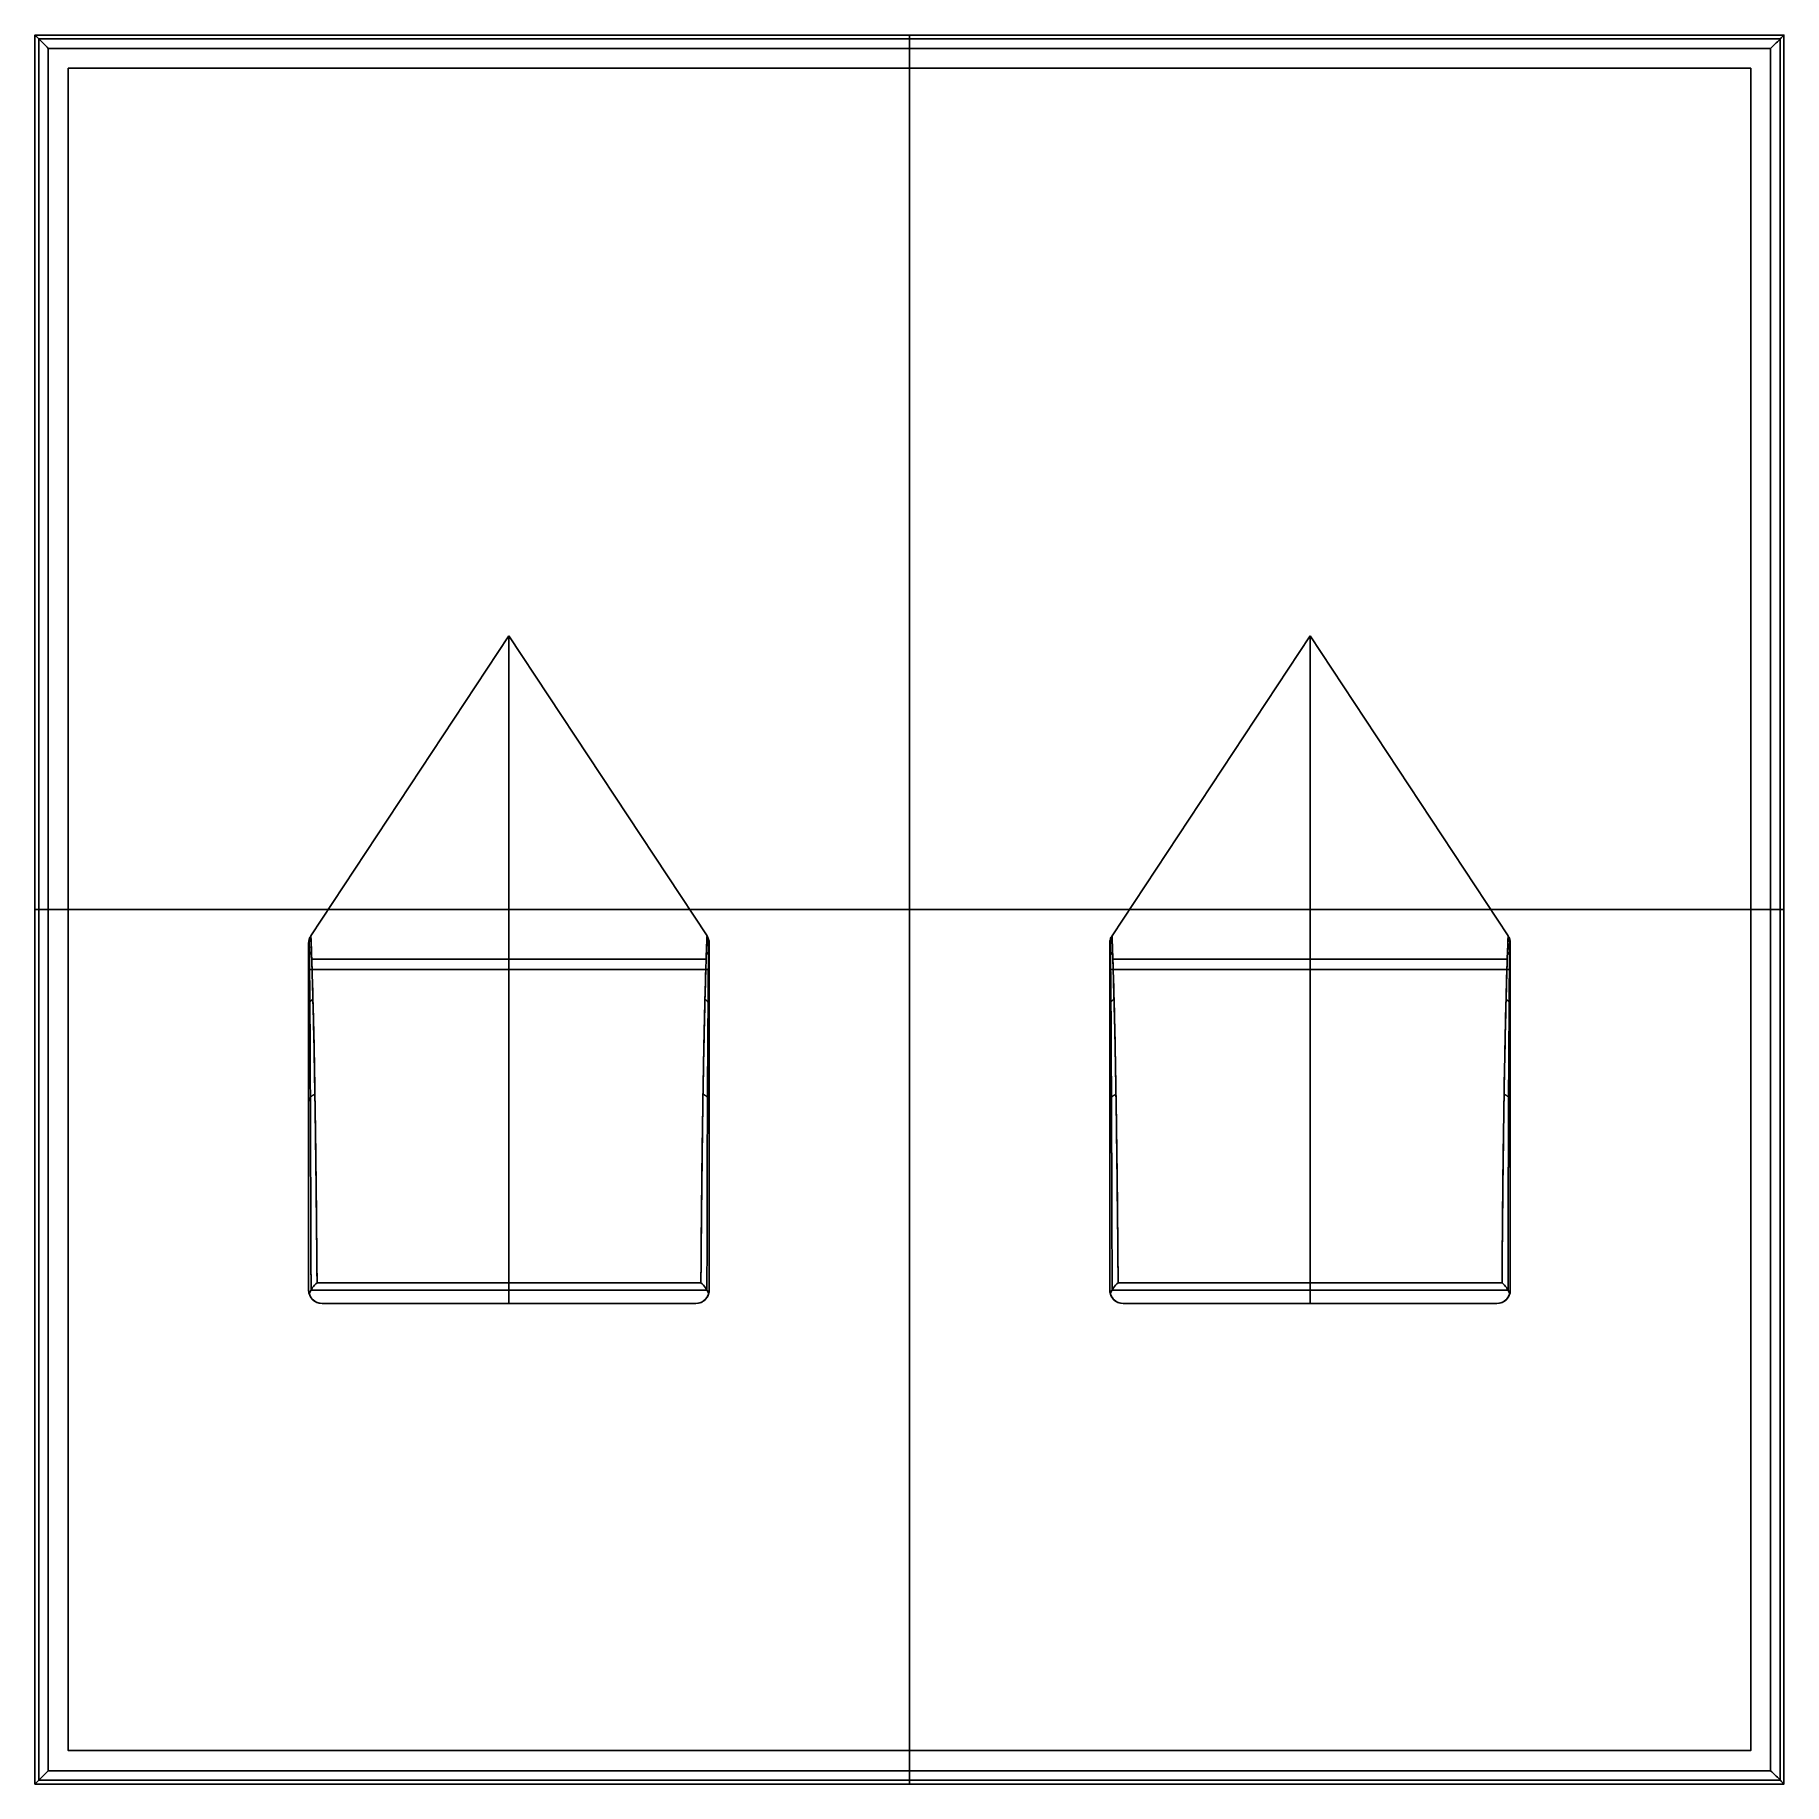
# Model space of a CAD drawing. Header units: millimetres. Extents: x -65 to 66, y -65 to 66.
import ezdxf

# ---------------------------------------------------------------- set-up
doc = ezdxf.new("R2010")
doc.units = ezdxf.units.MM
doc.header["$MEASUREMENT"] = 0
doc.layers.add('fab_cap', color=7, linetype='Continuous', true_color=0xc2ced6)

msp = doc.modelspace()

# ---------------------------------------------------------------- linework, layer by layer
at = {"layer": 'fab_cap'}
for p, q in [((-65.15, 65.66, 134.12), (65.85, 65.66, 134.12)), ((65.85, 65.66, 137.62), (-65.15, 65.66, 137.62)), ((-65.15, -65.34, 137.62), (-65.15, 65.66, 137.62)), ((0.35, 65.66, 134.12), (0.35, 65.66, 141.12)), ((65.85, 65.66, 134.12), (65.85, -65.34, 134.12)), ((65.85, -65.34, 137.62), (65.85, 65.66, 137.62)), ((65.56, 65.37, 133.42), (-64.85, 65.37, 133.42)), ((-64.85, 65.37, 133.42), (-64.85, -65.05, 133.42)), ((-64.85, 65.37, 141.83), (65.56, 65.37, 141.83)), ((-64.85, -65.05, 141.83), (-64.85, 65.37, 141.83)), ((64.85, 64.66, 133.12), (-64.15, 64.66, 133.12)), ((0.35, 64.66, 133.12), (0.35, 63.17, 133.12)), ((0.35, -64.34, 142.12), (0.35, 64.66, 142.12)), ((65.56, -65.05, 133.42), (65.56, 65.37, 133.42)), ((65.56, 65.37, 141.83), (65.56, -65.05, 141.83)), ((63.36, 63.17, 136.12), (-62.65, 63.17, 136.12)), ((-62.65, 63.17, 136.12), (-62.65, -62.84, 136.12)), ((0.35, 63.17, 139.12), (0.35, 63.17, 133.12)), ((0.35, -62.84, 139.12), (0.35, 63.17, 139.12)), ((63.36, 63.17, 136.12), (63.36, -62.84, 136.12)), ((-44.48, -1.81, 142.12), (-29.65, 20.66, 142.12)), ((-29.65, 20.66, 142.12), (-14.81, -1.81, 142.12)), ((-29.65, 20.66, 142.12), (-29.65, -29.34, 142.12)), ((-29.65, 20.66, 142.12), (-29.65, -27.79, 174.1)), ((15.52, -1.81, 142.12), (30.35, 20.66, 142.12)), ((30.35, 20.66, 142.12), (45.19, -1.81, 142.12)), ((30.35, 20.66, 142.12), (30.35, -29.34, 142.12)), ((30.35, 20.66, 142.12), (30.35, -27.79, 174.1)), ((-65.15, 0.16, 141.12), (-65.15, 0.16, 134.12)), ((-64.15, 0.16, 133.12), (-62.65, 0.16, 133.12)), ((-64.15, 0.16, 142.12), (64.85, 0.16, 142.12)), ((-62.65, 0.16, 139.12), (63.36, 0.16, 139.12)), ((-62.65, 0.16, 139.12), (-62.65, 0.16, 133.12)), ((63.36, 0.16, 133.12), (64.85, 0.16, 133.12)), ((63.36, 0.16, 133.12), (63.36, 0.16, 139.12)), ((65.85, 0.16, 134.12), (65.85, 0.16, 141.12)), ((-14.65, -4.34, 142.12), (-44.65, -4.34, 142.12)), ((45.35, -4.34, 142.12), (15.35, -4.34, 142.12)), ((-44.65, -28.34, 156.03), (-44.65, -11.05, 156.03)), ((-14.65, -28.34, 156.03), (-14.65, -11.05, 156.03)), ((15.35, -28.34, 156.03), (15.35, -11.05, 156.03)), ((45.35, -28.34, 156.03), (45.35, -11.05, 156.03)), ((-44.65, -15.35, 159.83), (-44.65, -15.35, 142.12)), ((-14.65, -15.35, 159.83), (-14.65, -15.35, 142.12)), ((15.35, -15.35, 159.83), (15.35, -15.35, 142.12)), ((45.35, -15.35, 159.83), (45.35, -15.35, 142.12)), ((-44.65, -28.34, 169.94), (-44.65, -28.34, 142.12)), ((15.35, -28.34, 169.94), (15.35, -28.34, 142.12)), ((-44.35, -29.05, 170.37), (-44.35, -29.05, 142.12)), ((-15.65, -29.34, 159.56), (-43.65, -29.34, 159.56)), ((-29.65, -29.34, 142.12), (-29.65, -29.34, 173.27)), ((-14.94, -29.05, 170.37), (-14.94, -29.05, 142.12)), ((15.65, -29.05, 170.37), (15.65, -29.05, 142.12)), ((44.35, -29.34, 159.56), (16.35, -29.34, 159.56)), ((30.35, -29.34, 142.12), (30.35, -29.34, 173.27)), ((45.06, -29.05, 170.37), (45.06, -29.05, 142.12)), ((-62.65, -62.84, 136.12), (63.36, -62.84, 136.12)), ((0.35, -62.84, 133.12), (0.35, -64.34, 133.12)), ((0.35, -62.84, 139.12), (0.35, -62.84, 133.12)), ((65.85, -65.34, 134.12), (-65.15, -65.34, 134.12)), ((-65.15, -65.34, 141.12), (65.85, -65.34, 141.12)), ((65.85, -65.34, 137.62), (-65.15, -65.34, 137.62)), ((-64.85, -65.05, 133.42), (65.56, -65.05, 133.42)), ((65.56, -65.05, 141.83), (-64.85, -65.05, 141.83)), ((64.85, -64.34, 142.12), (-64.15, -64.34, 142.12)), ((0.35, -65.34, 141.12), (0.35, -65.34, 134.12))]:
    msp.add_line(p, q, dxfattribs=at)
at = {"layer": 'fab_cap', "extrusion": (1, 0, 0)}
for centre, start, end in [((64.66, 134.12, 0.35), 270, 0), ((64.66, 141.12, 0.35), 0, 90), ((-64.34, 134.12, 0.35), 180, 270), ((-64.34, 141.12, 0.35), 90, 180)]:
    msp.add_arc(centre, 1, start, end, dxfattribs=at)
at = {"layer": 'fab_cap', "extrusion": (0, 1, 0)}
for centre, radius, start, end in [((64.15, 134.12, 0.16), 1, 270, 0), ((64.15, 141.12, 0.16), 1, 0, 90), ((-64.85, 134.12, 0.16), 1, 180, 270), ((-64.85, 141.12, 0.16), 1, 90, 180), ((29.65, 142.12, -3.56), 15.99, 22.5032, 157.4968), ((-30.35, 142.12, -3.56), 15.99, 22.5032, 157.4968), ((29.65, 142.12, -28.34), 32.14, 62.5313, 117.4687), ((-30.35, 142.12, -28.34), 32.14, 62.5313, 117.4687), ((29.65, 142.12, -29.34), 31.14, 63.2848, 98.9051), ((-30.35, 142.12, -29.34), 31.14, 63.2848, 116.7152)]:
    msp.add_arc(centre, radius, start, end, dxfattribs=at)
at = {"layer": 'fab_cap'}
for centre, start, end in [((-43.65, -28.34, 142.12), 180, 270), ((-43.65, -28.34, 156.32), 180, 270), ((-15.65, -28.34, 142.12), 270, 360), ((-15.65, -28.34, 156.32), 270, 360), ((16.35, -28.34, 142.12), 180, 270), ((16.35, -28.34, 156.32), 180, 270), ((44.35, -28.34, 142.12), 270, 0), ((44.35, -28.34, 156.32), 270, 360)]:
    msp.add_arc(centre, 1, start, end, dxfattribs=at)
at = {"layer": 'fab_cap', "extrusion": (-5.0914e-16, 1, 2.12196e-15)}
msp.add_arc((29.65, 142.12, -27.79), 31.98, 63.2848, 116.7152, dxfattribs=at)
at = {"layer": 'fab_cap', "extrusion": (1, 1.83697e-16, 0)}
for centre in [(-28.34, 173.27, -29.65), (-28.34, 173.27, 30.35)]:
    msp.add_arc(centre, 1, 56.5752, 180, dxfattribs=at)
at = {"layer": 'fab_cap', "extrusion": (-6.54066e-16, 1, 2.07052e-15)}
msp.add_arc((-30.35, 142.12, -27.79), 31.98, 63.2848, 116.7152, dxfattribs=at)
at = {"layer": 'fab_cap', "extrusion": (-2.56431e-16, 1, 5.09519e-16)}
msp.add_arc((29.65, 142.12, -29.34), 31.14, 63.2848, 116.7152, dxfattribs=at)
at = {"layer": 'fab_cap', "extrusion": (-1.07733e-18, 1, 1.02118e-15)}
msp.add_arc((-30.35, 142.12, -29.34), 31.14, 63.2848, 116.7152, dxfattribs=at)
at = {"layer": 'fab_cap'}
for points, knots in [([(-64.15, 64.66, 133.12), (-64.25, 64.77, 133.12), (-64.37, 64.88, 133.14), (-64.59, 65.11, 133.22), (-64.7, 65.21, 133.28), (-64.99, 65.51, 133.53), (-65.15, 65.66, 133.8), (-65.15, 65.66, 134.12)], [4.712389, 4.712389, 4.712389, 4.712389, 5.096534, 5.096534, 5.474669, 5.474669, 6.283185, 6.283185, 6.283185, 6.283185]), ([(-65.15, 65.66, 141.12), (-65.15, 65.66, 141.45), (-64.99, 65.51, 141.72), (-64.7, 65.21, 141.97), (-64.59, 65.11, 142.03), (-64.37, 64.88, 142.11), (-64.25, 64.77, 142.12), (-64.15, 64.66, 142.12)], [-3.141593, -3.141593, -3.141593, -3.141593, -2.333076, -2.333076, -1.954941, -1.954941, -1.570796, -1.570796, -1.570796, -1.570796]), ([(65.85, 65.66, 134.12), (65.85, 65.66, 133.8), (65.7, 65.51, 133.53), (65.41, 65.21, 133.28), (65.3, 65.11, 133.22), (65.07, 64.88, 133.14), (64.96, 64.77, 133.12), (64.85, 64.66, 133.12)], [-3.141593, -3.141593, -3.141593, -3.141593, -2.333076, -2.333076, -1.954941, -1.954941, -1.570796, -1.570796, -1.570796, -1.570796]), ([(65.85, 65.66, 141.12), (65.85, 65.66, 141.45), (65.7, 65.51, 141.72), (65.41, 65.21, 141.97), (65.3, 65.11, 142.03), (65.07, 64.88, 142.11), (64.96, 64.77, 142.12), (64.85, 64.66, 142.12)], [-3.141593, -3.141593, -3.141593, -3.141593, -2.333076, -2.333076, -1.954941, -1.954941, -1.570796, -1.570796, -1.570796, -1.570796]), ([(-44.65, -2.37, 142.12), (-44.65, -2.27, 142.12), (-44.63, -2.17, 142.12), (-44.58, -1.98, 142.12), (-44.54, -1.9, 142.12), (-44.48, -1.81, 142.12)], [-0.5844051, -0.5844051, -0.5844051, -0.5844051, -0.2922026, -0.2922026, 0, 0, 0, 0]), ([(-44.65, -28.34, 169.94), (-44.65, -26.15, 168.33), (-44.65, -23.98, 166.7), (-44.65, -20.43, 163.95), (-44.65, -19.04, 162.85), (-44.65, -16.29, 160.62), (-44.65, -14.93, 159.49), (-44.65, -13.59, 158.32), (-44.65, -12.45, 157.33), (-44.65, -11.33, 156.31), (-44.65, -9.15, 154.21), (-44.65, -8.09, 153.13), (-44.65, -6.42, 151.2), (-44.65, -5.76, 150.39), (-44.65, -4.56, 148.7), (-44.65, -4.01, 147.81), (-44.65, -3.12, 145.99), (-44.65, -2.77, 145.05), (-44.65, -2.44, 143.44), (-44.65, -2.37, 142.78), (-44.65, -2.37, 142.12)], [-40.040468, -40.040468, -40.040468, -40.040468, -31.89236, -31.89236, -26.576967, -26.576967, -21.261573, -21.261573, -21.261573, -16.721291, -16.721291, -12.181009, -12.181009, -9.062616, -9.062616, -5.944223, -5.944223, -2.969976, -2.969976, -1.001888, -1.001888, -1.001888, -1.001888]), ([(-44.48, -1.81, 142.12), (-44.48, -1.81, 142.56), (-44.48, -1.84, 142.99), (-44.48, -1.95, 143.84), (-44.47, -2.03, 144.26), (-44.46, -2.33, 145.5), (-44.45, -2.62, 146.31), (-44.43, -3.1, 147.36), (-44.43, -3.24, 147.63), (-44.42, -3.48, 148.1), (-44.42, -3.59, 148.3), (-44.4, -3.9, 148.83), (-44.4, -4.1, 149.16), (-44.38, -4.73, 150.12), (-44.37, -5.17, 150.74), (-44.35, -5.9, 151.67), (-44.34, -6.16, 152), (-44.33, -6.68, 152.63), (-44.32, -6.95, 152.94), (-44.3, -7.78, 153.87), (-44.28, -8.34, 154.47), (-44.24, -10.07, 156.23), (-44.22, -11.27, 157.36), (-44.2, -12.79, 158.73), (-44.19, -13.1, 159), (-44.18, -13.71, 159.54), (-44.18, -14.02, 159.81), (-44.16, -14.95, 160.61), (-44.15, -15.58, 161.14), (-44.13, -17.46, 162.71), (-44.11, -18.73, 163.73), (-44.07, -22.57, 166.77), (-44.04, -25.17, 168.74), (-44.02, -27.79, 170.69)], [1.001888, 1.001888, 1.001888, 1.001888, 2.279609, 2.279609, 3.538632, 3.538632, 6.045133, 6.045133, 6.940731, 6.940731, 7.606128, 7.606128, 8.743119, 8.743119, 11.005104, 11.005104, 12.227759, 12.227759, 13.444955, 13.444955, 15.884462, 15.884462, 20.739767, 20.739767, 21.949689, 21.949689, 23.158012, 23.158012, 25.576105, 25.576105, 30.402959, 30.402959, 40.040468, 40.040468, 40.040468, 40.040468]), ([(-44.48, -1.81, 142.12), (-44.48, -1.81, 143.11), (-44.48, -1.96, 144.11), (-44.45, -2.53, 146.14), (-44.44, -2.97, 147.17), (-44.4, -4.17, 149.33), (-44.37, -4.93, 150.46), (-44.32, -6.8, 152.8), (-44.29, -7.89, 154.01), (-44.24, -10.36, 156.52), (-44.21, -11.73, 157.8), (-44.17, -14.65, 160.37), (-44.14, -16.19, 161.67), (-44.1, -19.38, 164.26), (-44.08, -21.03, 165.56), (-44.05, -24.37, 168.13), (-44.04, -26.07, 169.41), (-44.02, -27.79, 170.69)], [1.001888, 1.001888, 1.001888, 1.001888, 5.864211, 5.864211, 10.755146, 10.755146, 15.642119, 15.642119, 20.53642, 20.53642, 25.414621, 25.414621, 30.290383, 30.290383, 35.164665, 35.164665, 40.040468, 40.040468, 40.040468, 40.040468]), ([(-15.27, -27.79, 170.69), (-15.25, -25.17, 168.74), (-15.23, -22.57, 166.77), (-15.19, -18.73, 163.73), (-15.17, -17.46, 162.71), (-15.14, -15.58, 161.14), (-15.13, -14.95, 160.61), (-15.12, -14.02, 159.81), (-15.11, -13.71, 159.54), (-15.1, -13.1, 159), (-15.1, -12.79, 158.73), (-15.07, -11.27, 157.36), (-15.05, -10.07, 156.23), (-15.01, -8.34, 154.47), (-15, -7.78, 153.87), (-14.98, -6.95, 152.94), (-14.97, -6.68, 152.63), (-14.96, -6.16, 152), (-14.95, -5.9, 151.67), (-14.93, -5.17, 150.74), (-14.92, -4.73, 150.12), (-14.9, -4.1, 149.16), (-14.89, -3.9, 148.83), (-14.88, -3.59, 148.3), (-14.88, -3.48, 148.1), (-14.87, -3.24, 147.63), (-14.86, -3.1, 147.36), (-14.84, -2.62, 146.31), (-14.83, -2.33, 145.5), (-14.82, -2.03, 144.26), (-14.82, -1.95, 143.84), (-14.81, -1.84, 142.99), (-14.81, -1.81, 142.56), (-14.81, -1.81, 142.12)], [2.482677, 2.482677, 2.482677, 2.482677, 12.120185, 12.120185, 16.94704, 16.94704, 19.365132, 19.365132, 20.573455, 20.573455, 21.783378, 21.783378, 26.638682, 26.638682, 29.078189, 29.078189, 30.295386, 30.295386, 31.518041, 31.518041, 33.780025, 33.780025, 34.917016, 34.917016, 35.582413, 35.582413, 36.478011, 36.478011, 38.984512, 38.984512, 40.243536, 40.243536, 41.521257, 41.521257, 41.521257, 41.521257]), ([(-15.27, -27.79, 170.69), (-15.26, -26.07, 169.41), (-15.24, -24.37, 168.13), (-15.21, -21.03, 165.56), (-15.19, -19.38, 164.26), (-15.15, -16.19, 161.67), (-15.13, -14.65, 160.37), (-15.08, -11.73, 157.8), (-15.05, -10.36, 156.52), (-15, -7.89, 154.01), (-14.97, -6.8, 152.8), (-14.92, -4.93, 150.46), (-14.9, -4.17, 149.33), (-14.86, -2.97, 147.17), (-14.84, -2.53, 146.14), (-14.82, -1.96, 144.11), (-14.81, -1.81, 143.11), (-14.81, -1.81, 142.12)], [2.482677, 2.482677, 2.482677, 2.482677, 7.358423, 7.358423, 12.232671, 12.232671, 17.108263, 17.108263, 21.986426, 21.986426, 26.879483, 26.879483, 31.766564, 31.766564, 36.657686, 36.657686, 41.521257, 41.521257, 41.521257, 41.521257]), ([(-14.81, -1.81, 142.12), (-14.76, -1.9, 142.12), (-14.72, -1.98, 142.12), (-14.66, -2.17, 142.12), (-14.65, -2.27, 142.12), (-14.65, -2.37, 142.12)], [-0.5844051, -0.5844051, -0.5844051, -0.5844051, -0.2922026, -0.2922026, 0, 0, 0, 0]), ([(-14.65, -2.37, 142.12), (-14.65, -2.37, 142.78), (-14.65, -2.44, 143.44), (-14.65, -2.77, 145.05), (-14.65, -3.12, 145.99), (-14.65, -4.01, 147.81), (-14.65, -4.56, 148.7), (-14.65, -5.76, 150.39), (-14.65, -6.42, 151.2), (-14.65, -8.09, 153.13), (-14.65, -9.15, 154.21), (-14.65, -11.33, 156.31), (-14.65, -12.45, 157.33), (-14.65, -13.59, 158.32), (-14.65, -14.93, 159.49), (-14.65, -16.29, 160.62), (-14.65, -19.04, 162.85), (-14.65, -20.43, 163.95), (-14.65, -23.98, 166.7), (-14.65, -26.15, 168.33), (-14.65, -28.34, 169.94)], [-41.521257, -41.521257, -41.521257, -41.521257, -39.553169, -39.553169, -36.578922, -36.578922, -33.460529, -33.460529, -30.342137, -30.342137, -25.802083, -25.802083, -21.26203, -21.26203, -21.26203, -15.946522, -15.946522, -10.631015, -10.631015, -2.482677, -2.482677, -2.482677, -2.482677]), ([(15.35, -2.37, 142.12), (15.35, -2.27, 142.12), (15.37, -2.17, 142.12), (15.42, -1.98, 142.12), (15.46, -1.9, 142.12), (15.52, -1.81, 142.12)], [-0.5844051, -0.5844051, -0.5844051, -0.5844051, -0.2922026, -0.2922026, 0, 0, 0, 0]), ([(15.35, -28.34, 169.94), (15.35, -26.15, 168.33), (15.35, -23.98, 166.7), (15.35, -20.43, 163.95), (15.35, -19.04, 162.85), (15.35, -16.29, 160.62), (15.35, -14.93, 159.49), (15.35, -13.59, 158.32), (15.35, -12.45, 157.33), (15.35, -11.33, 156.31), (15.35, -9.15, 154.21), (15.35, -8.09, 153.13), (15.35, -6.42, 151.2), (15.35, -5.76, 150.39), (15.35, -4.56, 148.7), (15.35, -4.01, 147.81), (15.35, -3.12, 145.99), (15.35, -2.77, 145.05), (15.35, -2.44, 143.44), (15.35, -2.37, 142.78), (15.35, -2.37, 142.12)], [-40.040468, -40.040468, -40.040468, -40.040468, -31.892358, -31.892358, -26.576965, -26.576965, -21.261572, -21.261572, -21.261572, -16.72129, -16.72129, -12.181008, -12.181008, -9.062616, -9.062616, -5.944223, -5.944223, -2.969976, -2.969976, -1.001888, -1.001888, -1.001888, -1.001888]), ([(15.52, -1.81, 142.12), (15.52, -1.81, 142.56), (15.52, -1.84, 142.99), (15.52, -1.95, 143.84), (15.53, -2.03, 144.26), (15.54, -2.33, 145.5), (15.55, -2.62, 146.31), (15.57, -3.1, 147.36), (15.57, -3.24, 147.63), (15.58, -3.48, 148.1), (15.58, -3.59, 148.3), (15.6, -3.9, 148.83), (15.6, -4.1, 149.16), (15.62, -4.73, 150.12), (15.63, -5.17, 150.74), (15.65, -5.9, 151.67), (15.66, -6.16, 152), (15.67, -6.68, 152.63), (15.68, -6.95, 152.94), (15.7, -7.78, 153.87), (15.72, -8.34, 154.47), (15.76, -10.07, 156.23), (15.78, -11.27, 157.36), (15.8, -12.79, 158.73), (15.81, -13.1, 159), (15.82, -13.71, 159.54), (15.82, -14.02, 159.81), (15.84, -14.95, 160.61), (15.85, -15.58, 161.14), (15.87, -17.46, 162.71), (15.89, -18.73, 163.73), (15.93, -22.57, 166.77), (15.96, -25.17, 168.74), (15.98, -27.79, 170.69)], [1.001888, 1.001888, 1.001888, 1.001888, 2.279609, 2.279609, 3.538632, 3.538632, 6.045133, 6.045133, 6.940731, 6.940731, 7.606128, 7.606128, 8.743119, 8.743119, 11.005104, 11.005104, 12.227759, 12.227759, 13.444955, 13.444955, 15.884462, 15.884462, 20.739767, 20.739767, 21.949689, 21.949689, 23.158012, 23.158012, 25.576105, 25.576105, 30.402959, 30.402959, 40.040468, 40.040468, 40.040468, 40.040468]), ([(15.52, -1.81, 142.12), (15.52, -1.81, 143.11), (15.52, -1.96, 144.11), (15.55, -2.53, 146.14), (15.56, -2.97, 147.17), (15.6, -4.17, 149.33), (15.63, -4.93, 150.46), (15.68, -6.8, 152.8), (15.71, -7.89, 154.01), (15.76, -10.36, 156.52), (15.79, -11.73, 157.8), (15.83, -14.65, 160.37), (15.86, -16.19, 161.67), (15.9, -19.38, 164.26), (15.92, -21.03, 165.56), (15.95, -24.37, 168.13), (15.96, -26.07, 169.41), (15.98, -27.79, 170.69)], [1.001888, 1.001888, 1.001888, 1.001888, 5.864211, 5.864211, 10.755146, 10.755146, 15.642119, 15.642119, 20.53642, 20.53642, 25.414621, 25.414621, 30.290383, 30.290383, 35.164665, 35.164665, 40.040468, 40.040468, 40.040468, 40.040468]), ([(44.73, -27.79, 170.69), (44.75, -25.17, 168.74), (44.77, -22.57, 166.77), (44.81, -18.73, 163.73), (44.83, -17.46, 162.71), (44.86, -15.58, 161.14), (44.87, -14.95, 160.61), (44.88, -14.02, 159.81), (44.89, -13.71, 159.54), (44.9, -13.1, 159), (44.9, -12.79, 158.73), (44.93, -11.27, 157.36), (44.95, -10.07, 156.23), (44.99, -8.34, 154.47), (45, -7.78, 153.87), (45.02, -6.95, 152.94), (45.03, -6.68, 152.63), (45.04, -6.16, 152), (45.05, -5.9, 151.67), (45.07, -5.17, 150.74), (45.08, -4.73, 150.12), (45.1, -4.1, 149.16), (45.11, -3.9, 148.83), (45.12, -3.59, 148.3), (45.12, -3.48, 148.1), (45.13, -3.24, 147.63), (45.14, -3.1, 147.36), (45.16, -2.62, 146.31), (45.17, -2.33, 145.5), (45.18, -2.03, 144.26), (45.18, -1.95, 143.84), (45.19, -1.84, 142.99), (45.19, -1.81, 142.56), (45.19, -1.81, 142.12)], [2.482677, 2.482677, 2.482677, 2.482677, 12.120185, 12.120185, 16.94704, 16.94704, 19.365132, 19.365132, 20.573455, 20.573455, 21.783378, 21.783378, 26.638682, 26.638682, 29.078189, 29.078189, 30.295386, 30.295386, 31.518041, 31.518041, 33.780025, 33.780025, 34.917016, 34.917016, 35.582413, 35.582413, 36.478011, 36.478011, 38.984512, 38.984512, 40.243536, 40.243536, 41.521257, 41.521257, 41.521257, 41.521257]), ([(44.73, -27.79, 170.69), (44.74, -26.07, 169.41), (44.76, -24.37, 168.13), (44.79, -21.03, 165.56), (44.81, -19.38, 164.26), (44.85, -16.19, 161.67), (44.87, -14.65, 160.37), (44.92, -11.73, 157.8), (44.95, -10.36, 156.52), (45, -7.89, 154.01), (45.03, -6.8, 152.8), (45.08, -4.93, 150.46), (45.1, -4.17, 149.33), (45.14, -2.97, 147.17), (45.16, -2.53, 146.14), (45.18, -1.96, 144.11), (45.19, -1.81, 143.11), (45.19, -1.81, 142.12)], [2.482677, 2.482677, 2.482677, 2.482677, 7.358423, 7.358423, 12.232671, 12.232671, 17.108263, 17.108263, 21.986427, 21.986427, 26.879484, 26.879484, 31.766564, 31.766564, 36.657686, 36.657686, 41.521257, 41.521257, 41.521257, 41.521257]), ([(45.19, -1.81, 142.12), (45.24, -1.9, 142.12), (45.28, -1.98, 142.12), (45.34, -2.17, 142.12), (45.35, -2.27, 142.12), (45.35, -2.37, 142.12)], [-0.5844051, -0.5844051, -0.5844051, -0.5844051, -0.2922026, -0.2922026, 0, 0, 0, 0]), ([(45.35, -2.37, 142.12), (45.35, -2.37, 142.78), (45.35, -2.44, 143.44), (45.35, -2.77, 145.05), (45.35, -3.12, 145.99), (45.35, -4.01, 147.81), (45.35, -4.56, 148.7), (45.35, -5.76, 150.39), (45.35, -6.42, 151.2), (45.35, -8.09, 153.13), (45.35, -9.15, 154.21), (45.35, -11.33, 156.31), (45.35, -12.45, 157.33), (45.35, -13.59, 158.32), (45.35, -14.93, 159.49), (45.35, -16.29, 160.62), (45.35, -19.04, 162.85), (45.35, -20.43, 163.95), (45.35, -23.98, 166.7), (45.35, -26.15, 168.33), (45.35, -28.34, 169.94)], [-41.521257, -41.521257, -41.521257, -41.521257, -39.553169, -39.553169, -36.578921, -36.578921, -33.460528, -33.460528, -30.342136, -30.342136, -25.802082, -25.802082, -21.262028, -21.262028, -21.262028, -15.946521, -15.946521, -10.631013, -10.631013, -2.482677, -2.482677, -2.482677, -2.482677]), ([(-44.6, -28.63, 170.52), (-44.62, -28.58, 170.43), (-44.63, -28.53, 170.33), (-44.64, -28.46, 170.18), (-44.64, -28.44, 170.13), (-44.65, -28.4, 170.06), (-44.65, -28.39, 170.04), (-44.65, -28.37, 170), (-44.65, -28.36, 169.99), (-44.65, -28.35, 169.97), (-44.65, -28.35, 169.97), (-44.65, -28.34, 169.95), (-44.65, -28.34, 169.95), (-44.65, -28.34, 169.94)], [-0.6435357, -0.6435357, -0.6435357, -0.6435357, -0.3202493, -0.3202493, -0.1586058, -0.1586058, -0.0777842, -0.0777842, -0.0373849, -0.0373849, -0.0171852, -0.0171852, 0.0030144, 0.0030144, 0.0030144, 0.0030144]), ([(-44.02, -27.79, 170.69), (-44.15, -27.9, 170.71), (-44.27, -28.04, 170.71), (-44.48, -28.33, 170.65), (-44.56, -28.48, 170.6), (-44.6, -28.63, 170.52)], [-1.376463, -1.376463, -1.376463, -1.376463, -0.849169, -0.849169, -0.320963, -0.320963, -0.320963, -0.320963]), ([(-44.6, -28.63, 170.52), (-44.57, -28.74, 170.5), (-44.52, -28.85, 170.47), (-44.38, -29.02, 170.39), (-44.31, -29.1, 170.34), (-44.04, -29.28, 170.18), (-43.84, -29.34, 170.06), (-43.65, -29.34, 169.94)], [0.301969, 0.301969, 0.301969, 0.301969, 0.652182, 0.652182, 1.000239, 1.000239, 1.707867, 1.707867, 1.707867, 1.707867]), ([(-15.65, -29.34, 169.94), (-15.46, -29.34, 170.06), (-15.25, -29.28, 170.18), (-14.99, -29.1, 170.34), (-14.91, -29.02, 170.39), (-14.78, -28.85, 170.47), (-14.73, -28.74, 170.5), (-14.69, -28.63, 170.52)], [-0.00166, -0.00166, -0.00166, -0.00166, 0.70911, 0.70911, 1.058783, 1.058783, 1.410742, 1.410742, 1.410742, 1.410742]), ([(-14.69, -28.63, 170.52), (-14.74, -28.48, 170.6), (-14.82, -28.33, 170.65), (-15.02, -28.04, 170.71), (-15.15, -27.9, 170.71), (-15.27, -27.79, 170.69)], [-1.063991, -1.063991, -1.063991, -1.063991, -0.532187, -0.532187, -0.001296, -0.001296, -0.001296, -0.001296]), ([(-14.65, -28.34, 169.94), (-14.65, -28.34, 169.95), (-14.65, -28.34, 169.95), (-14.65, -28.35, 169.97), (-14.65, -28.35, 169.97), (-14.65, -28.36, 169.99), (-14.65, -28.37, 170), (-14.65, -28.39, 170.04), (-14.65, -28.4, 170.06), (-14.65, -28.44, 170.13), (-14.65, -28.46, 170.18), (-14.67, -28.53, 170.33), (-14.68, -28.58, 170.43), (-14.69, -28.63, 170.52)], [-1.9138221, -1.9138221, -1.9138221, -1.9138221, -1.8977816, -1.8977816, -1.8817411, -1.8817411, -1.8496601, -1.8496601, -1.7854799, -1.7854799, -1.6571192, -1.6571192, -1.4003981, -1.4003981, -1.4003981, -1.4003981]), ([(15.4, -28.63, 170.52), (15.38, -28.58, 170.43), (15.37, -28.53, 170.33), (15.36, -28.46, 170.18), (15.36, -28.44, 170.13), (15.35, -28.4, 170.06), (15.35, -28.39, 170.04), (15.35, -28.37, 170), (15.35, -28.36, 169.99), (15.35, -28.35, 169.97), (15.35, -28.35, 169.97), (15.35, -28.34, 169.95), (15.35, -28.34, 169.95), (15.35, -28.34, 169.94)], [-0.6435357, -0.6435357, -0.6435357, -0.6435357, -0.3202493, -0.3202493, -0.1586058, -0.1586058, -0.0777842, -0.0777842, -0.0373849, -0.0373849, -0.0171852, -0.0171852, 0.0030144, 0.0030144, 0.0030144, 0.0030144]), ([(15.98, -27.79, 170.69), (15.85, -27.9, 170.71), (15.73, -28.04, 170.71), (15.52, -28.33, 170.65), (15.44, -28.48, 170.6), (15.4, -28.63, 170.52)], [-1.376463, -1.376463, -1.376463, -1.376463, -0.849169, -0.849169, -0.320963, -0.320963, -0.320963, -0.320963]), ([(15.4, -28.63, 170.52), (15.43, -28.74, 170.5), (15.48, -28.85, 170.47), (15.62, -29.02, 170.39), (15.69, -29.1, 170.34), (15.96, -29.28, 170.18), (16.16, -29.34, 170.06), (16.35, -29.34, 169.94)], [0.301969, 0.301969, 0.301969, 0.301969, 0.652182, 0.652182, 1.000239, 1.000239, 1.707867, 1.707867, 1.707867, 1.707867]), ([(44.35, -29.34, 169.94), (44.54, -29.34, 170.06), (44.75, -29.28, 170.18), (45.01, -29.1, 170.34), (45.09, -29.02, 170.39), (45.22, -28.85, 170.47), (45.27, -28.74, 170.5), (45.31, -28.63, 170.52)], [-0.00166, -0.00166, -0.00166, -0.00166, 0.709109, 0.709109, 1.058783, 1.058783, 1.410742, 1.410742, 1.410742, 1.410742]), ([(45.31, -28.63, 170.52), (45.26, -28.48, 170.6), (45.18, -28.33, 170.65), (44.98, -28.04, 170.71), (44.85, -27.9, 170.71), (44.73, -27.79, 170.69)], [-1.063991, -1.063991, -1.063991, -1.063991, -0.532187, -0.532187, -0.001296, -0.001296, -0.001296, -0.001296]), ([(45.35, -28.34, 169.94), (45.35, -28.34, 169.95), (45.35, -28.34, 169.95), (45.35, -28.35, 169.97), (45.35, -28.35, 169.97), (45.35, -28.36, 169.99), (45.35, -28.37, 170), (45.35, -28.39, 170.04), (45.35, -28.4, 170.06), (45.35, -28.44, 170.13), (45.35, -28.46, 170.18), (45.33, -28.53, 170.33), (45.32, -28.58, 170.43), (45.31, -28.63, 170.52)], [-1.9138221, -1.9138221, -1.9138221, -1.9138221, -1.8977816, -1.8977816, -1.8817411, -1.8817411, -1.8496601, -1.8496601, -1.7854799, -1.7854799, -1.6571192, -1.6571192, -1.4003981, -1.4003981, -1.4003981, -1.4003981]), ([(-65.15, -65.34, 134.12), (-65.15, -65.34, 133.8), (-64.99, -65.18, 133.53), (-64.7, -64.89, 133.28), (-64.59, -64.78, 133.22), (-64.37, -64.56, 133.14), (-64.25, -64.44, 133.12), (-64.15, -64.34, 133.12)], [-3.141593, -3.141593, -3.141593, -3.141593, -2.333076, -2.333076, -1.954941, -1.954941, -1.570796, -1.570796, -1.570796, -1.570796]), ([(-64.15, -64.34, 142.12), (-64.25, -64.44, 142.12), (-64.37, -64.56, 142.11), (-64.59, -64.78, 142.03), (-64.7, -64.89, 141.97), (-64.99, -65.18, 141.72), (-65.15, -65.34, 141.45), (-65.15, -65.34, 141.12)], [4.712389, 4.712389, 4.712389, 4.712389, 5.096534, 5.096534, 5.474669, 5.474669, 6.283185, 6.283185, 6.283185, 6.283185]), ([(65.85, -65.34, 134.12), (65.85, -65.34, 133.8), (65.7, -65.18, 133.53), (65.41, -64.89, 133.28), (65.3, -64.78, 133.22), (65.07, -64.56, 133.14), (64.96, -64.44, 133.12), (64.85, -64.34, 133.12)], [-3.141593, -3.141593, -3.141593, -3.141593, -2.333076, -2.333076, -1.954941, -1.954941, -1.570796, -1.570796, -1.570796, -1.570796]), ([(65.85, -65.34, 141.12), (65.85, -65.34, 141.45), (65.7, -65.18, 141.72), (65.41, -64.89, 141.97), (65.3, -64.78, 142.03), (65.07, -64.56, 142.11), (64.96, -64.44, 142.12), (64.85, -64.34, 142.12)], [-3.141593, -3.141593, -3.141593, -3.141593, -2.333076, -2.333076, -1.954941, -1.954941, -1.570796, -1.570796, -1.570796, -1.570796])]:
    msp.add_open_spline(points, degree=3, knots=knots, dxfattribs=at)
for points, degree in [([(-65.15, 65.66, 141.12), (-65.15, 65.66, 137.62), (-65.15, 65.66, 134.12)], 2), ([(65.85, 65.66, 141.12), (0.35, 65.66, 141.12), (-65.15, 65.66, 141.12)], 2), ([(-65.15, -65.34, 134.12), (-65.15, 0.16, 134.12), (-65.15, 65.66, 134.12)], 2), ([(-65.15, 65.66, 141.12), (-65.15, 0.16, 141.12), (-65.15, -65.34, 141.12)], 2), ([(65.85, 65.66, 134.12), (65.85, 65.66, 137.62), (65.85, 65.66, 141.12)], 2), ([(65.85, -65.34, 141.12), (65.85, 0.16, 141.12), (65.85, 65.66, 141.12)], 2), ([(-64.15, -64.34, 133.12), (-64.15, 0.16, 133.12), (-64.15, 64.66, 133.12)], 2), ([(64.85, 64.66, 142.12), (0.35, 64.66, 142.12), (-64.15, 64.66, 142.12)], 2), ([(-64.15, 64.66, 142.12), (-64.15, 0.16, 142.12), (-64.15, -64.34, 142.12)], 2), ([(64.85, 64.66, 133.12), (64.85, 0.16, 133.12), (64.85, -64.34, 133.12)], 2), ([(64.85, -64.34, 142.12), (64.85, 0.16, 142.12), (64.85, 64.66, 142.12)], 2), ([(63.36, 63.17, 133.12), (0.35, 63.17, 133.12), (-62.65, 63.17, 133.12)], 2), ([(-62.65, 63.17, 133.12), (-62.65, 0.16, 133.12), (-62.65, -62.84, 133.12)], 2), ([(-62.65, 63.17, 139.12), (0.35, 63.17, 139.12), (63.36, 63.17, 139.12)], 2), ([(-62.65, 63.17, 133.12), (-62.65, 63.17, 136.12), (-62.65, 63.17, 139.12)], 2), ([(-62.65, 63.17, 139.12), (-62.65, 0.16, 139.12), (-62.65, -62.84, 139.12)], 2), ([(63.36, -62.84, 133.12), (63.36, 0.16, 133.12), (63.36, 63.17, 133.12)], 2), ([(63.36, 63.17, 133.12), (63.36, 63.17, 136.12), (63.36, 63.17, 139.12)], 2), ([(63.36, 63.17, 139.12), (63.36, 0.16, 139.12), (63.36, -62.84, 139.12)], 2), ([(-44.65, -28.34, 142.12), (-44.65, -15.35, 142.12), (-44.65, -2.37, 142.12)], 2), ([(-14.65, -28.34, 142.12), (-14.65, -15.35, 142.12), (-14.65, -2.37, 142.12)], 2), ([(15.35, -28.34, 142.12), (15.35, -15.35, 142.12), (15.35, -2.37, 142.12)], 2), ([(45.35, -28.34, 142.12), (45.35, -15.35, 142.12), (45.35, -2.37, 142.12)], 2), ([(-44.02, -27.79, 170.69), (-44.02, -27.79, 170.69), (-44.02, -27.79, 170.69), (-44.02, -27.79, 170.69)], 3), ([(-15.27, -27.79, 170.69), (-15.27, -27.79, 170.69), (-15.27, -27.79, 170.69), (-15.27, -27.79, 170.69)], 3), ([(-14.65, -28.34, 169.94), (-14.65, -28.34, 156.03), (-14.65, -28.34, 142.12)], 2), ([(15.98, -27.79, 170.69), (15.98, -27.79, 170.69), (15.98, -27.79, 170.69), (15.98, -27.79, 170.69)], 3), ([(44.73, -27.79, 170.69), (44.73, -27.79, 170.69), (44.73, -27.79, 170.69), (44.73, -27.79, 170.69)], 3), ([(45.35, -28.34, 169.94), (45.35, -28.34, 156.03), (45.35, -28.34, 142.12)], 2), ([(-43.65, -29.34, 169.94), (-43.65, -29.34, 156.03), (-43.65, -29.34, 142.12)], 2), ([(-43.65, -29.34, 142.12), (-29.65, -29.34, 142.12), (-15.65, -29.34, 142.12)], 2), ([(-15.65, -29.34, 142.12), (-15.65, -29.34, 156.03), (-15.65, -29.34, 169.94)], 2), ([(16.35, -29.34, 169.94), (16.35, -29.34, 156.03), (16.35, -29.34, 142.12)], 2), ([(16.35, -29.34, 142.12), (30.35, -29.34, 142.12), (44.35, -29.34, 142.12)], 2), ([(44.35, -29.34, 142.12), (44.35, -29.34, 156.03), (44.35, -29.34, 169.94)], 2), ([(-62.65, -62.84, 133.12), (0.35, -62.84, 133.12), (63.36, -62.84, 133.12)], 2), ([(-62.65, -62.84, 139.12), (0.35, -62.84, 139.12), (63.36, -62.84, 139.12)], 2), ([(-62.65, -62.84, 139.12), (-62.65, -62.84, 136.12), (-62.65, -62.84, 133.12)], 2), ([(63.36, -62.84, 139.12), (63.36, -62.84, 136.12), (63.36, -62.84, 133.12)], 2), ([(-65.15, -65.34, 141.12), (-65.15, -65.34, 137.62), (-65.15, -65.34, 134.12)], 2), ([(64.85, -64.34, 133.12), (0.35, -64.34, 133.12), (-64.15, -64.34, 133.12)], 2), ([(65.85, -65.34, 141.12), (65.85, -65.34, 137.62), (65.85, -65.34, 134.12)], 2)]:
    msp.add_open_spline(points, degree=degree, dxfattribs=at)
for points, weights in [([(-44.65, -2.57, 144.08), (-44.65, -2.27, 144.14), (-44.47, -2.02, 144.19)], [0.999993805377, 0.955672553425, 0.999995091282]), ([(-14.65, -2.57, 144.08), (-14.65, -2.27, 144.14), (-14.82, -2.02, 144.19)], [0.999993810124, 0.955672551064, 0.999995091259]), ([(15.35, -2.57, 144.08), (15.35, -2.27, 144.14), (15.53, -2.02, 144.19)], [0.999993805377, 0.955672553425, 0.999995091284]), ([(45.35, -2.57, 144.08), (45.35, -2.27, 144.14), (45.18, -2.02, 144.19)], [0.999993810124, 0.955672551064, 0.999995091259]), ([(-44.65, -3.55, 146.88), (-44.65, -3.25, 147.03), (-44.44, -3, 147.15)], [0.999993076208, 0.946134014313, 0.9999917899]), ([(-14.65, -3.55, 146.88), (-14.65, -3.25, 147.03), (-14.86, -3, 147.15)], [0.999993081514, 0.946134011661, 0.999991789897]), ([(15.35, -3.55, 146.88), (15.35, -3.25, 147.03), (15.56, -3, 147.15)], [0.999993076208, 0.946134014313, 0.9999917899]), ([(45.35, -3.55, 146.88), (45.35, -3.25, 147.03), (45.14, -3, 147.15)], [0.999993081514, 0.946134011693, 0.999991789834]), ([(-44.65, -7.1, 151.99), (-44.65, -6.77, 152.27), (-44.33, -6.55, 152.47)], [0.999991299864, 0.917122238392, 1.00006659757]), ([(-14.65, -7.1, 151.99), (-14.65, -6.77, 152.27), (-14.97, -6.55, 152.47)], [0.999991306532, 0.91712223511, 1.00006659746]), ([(15.35, -7.1, 151.99), (15.35, -6.77, 152.27), (15.67, -6.55, 152.47)], [0.999991299864, 0.917122238392, 1.00006659757]), ([(45.35, -7.1, 151.99), (45.35, -6.77, 152.27), (45.03, -6.55, 152.47)], [0.999991306532, 0.91712223511, 1.00006659746]), ([(-44.65, -14.23, 158.87), (-44.65, -13.87, 159.29), (-44.18, -13.68, 159.51)], [0.999991625553, 0.876130559762, 1.00003932956]), ([(-14.65, -14.23, 158.87), (-14.65, -13.87, 159.29), (-15.11, -13.68, 159.51)], [0.999991631971, 0.876130553188, 1.00003933629]), ([(15.35, -14.23, 158.87), (15.35, -13.87, 159.29), (15.82, -13.68, 159.51)], [0.999991625553, 0.876130559762, 1.00003932956]), ([(45.35, -14.23, 158.87), (45.35, -13.87, 159.29), (44.89, -13.68, 159.51)], [0.999991631971, 0.876130553188, 1.00003933629])]:
    msp.add_rational_spline(points, weights, degree=2, dxfattribs=at)
for points, weights, knots in [([(-44.6, -2.07, 142.12), (-44.6, -2.07, 142.53), (-44.6, -2.09, 142.94), (-44.6, -2.13, 143.34), (-44.6, -2.2, 143.75), (-44.6, -2.28, 144.14), (-44.6, -2.4, 144.73), (-44.6, -2.56, 145.33), (-44.6, -2.76, 145.91), (-44.59, -3, 146.48), (-44.59, -3.26, 147.02), (-44.59, -3.8, 148.17), (-44.58, -4.46, 149.26), (-44.57, -5.2, 150.3), (-44.57, -5.98, 151.3), (-44.56, -6.79, 152.25), (-44.55, -8.09, 153.77), (-44.54, -9.5, 155.21), (-44.54, -10.94, 156.59), (-44.53, -12.41, 157.94), (-44.52, -13.91, 159.25), (-44.51, -16.69, 161.66), (-44.5, -19.56, 163.97), (-44.49, -22.46, 166.23), (-44.48, -25.39, 168.45), (-44.47, -28.33, 170.64)], [0.978752677224, 0.978570578194, 0.978388479164, 0.978206380133, 0.978024281103, 0.977842182073, 0.976888500276, 0.97593481848, 0.974981136684, 0.974027454888, 0.973073773092, 0.970177380133, 0.967280987175, 0.964384594216, 0.961488201258, 0.958591808299, 0.954492900479, 0.950393992659, 0.94629508484, 0.94219617702, 0.9380972692, 0.933464848239, 0.928832427278, 0.924200006316, 0.919567585355, 0.914935164394], [1.003798, 1.003798, 1.003798, 1.003798, 1.003798, 1.003798, 2.969976, 2.969976, 2.969976, 2.969976, 2.969976, 5.944223, 5.944223, 5.944223, 5.944223, 5.944223, 12.181008, 12.181008, 12.181008, 12.181008, 12.181008, 22.102588, 22.102588, 22.102588, 22.102588, 22.102588, 40.463065, 40.463065, 40.463065, 40.463065, 40.463065, 40.463065]), ([(-14.82, -28.33, 170.64), (-14.81, -25.39, 168.45), (-14.8, -22.46, 166.23), (-14.8, -19.56, 163.97), (-14.79, -16.69, 161.66), (-14.78, -13.91, 159.25), (-14.77, -12.41, 157.94), (-14.76, -10.94, 156.59), (-14.75, -9.5, 155.21), (-14.74, -8.09, 153.77), (-14.73, -6.79, 152.25), (-14.73, -5.98, 151.3), (-14.72, -5.2, 150.3), (-14.72, -4.46, 149.26), (-14.71, -3.8, 148.17), (-14.7, -3.26, 147.02), (-14.7, -3, 146.48), (-14.7, -2.76, 145.91), (-14.7, -2.56, 145.33), (-14.7, -2.4, 144.73), (-14.69, -2.28, 144.14), (-14.69, -2.2, 143.75), (-14.69, -2.13, 143.34), (-14.69, -2.09, 142.94), (-14.69, -2.07, 142.53), (-14.69, -2.07, 142.12)], [0.914935159249, 0.919567581238, 0.924200003227, 0.928832425216, 0.933464847205, 0.938097269194, 0.942196177014, 0.946295084834, 0.950393992654, 0.954492900475, 0.958591808295, 0.961488201254, 0.964384594213, 0.967280987171, 0.97017738013, 0.973073773089, 0.974027454885, 0.974981136681, 0.975934818478, 0.976888500274, 0.97784218207, 0.978024281093, 0.978206380116, 0.978388479139, 0.978570578162, 0.978752677184], [2.060075, 2.060075, 2.060075, 2.060075, 2.060075, 2.060075, 20.420556, 20.420556, 20.420556, 20.420556, 20.420556, 30.342136, 30.342136, 30.342136, 30.342136, 30.342136, 36.578921, 36.578921, 36.578921, 36.578921, 36.578921, 39.553169, 39.553169, 39.553169, 39.553169, 39.553169, 41.519346, 41.519346, 41.519346, 41.519346, 41.519346, 41.519346]), ([(15.4, -2.07, 142.12), (15.4, -2.07, 142.53), (15.4, -2.09, 142.94), (15.4, -2.13, 143.34), (15.4, -2.2, 143.75), (15.4, -2.28, 144.14), (15.4, -2.4, 144.73), (15.4, -2.56, 145.33), (15.4, -2.76, 145.91), (15.41, -3, 146.48), (15.41, -3.26, 147.02), (15.41, -3.8, 148.17), (15.42, -4.46, 149.26), (15.43, -5.2, 150.3), (15.43, -5.98, 151.3), (15.44, -6.79, 152.25), (15.45, -8.09, 153.77), (15.46, -9.5, 155.21), (15.46, -10.94, 156.59), (15.47, -12.41, 157.94), (15.48, -13.91, 159.25), (15.49, -16.69, 161.66), (15.5, -19.56, 163.97), (15.51, -22.46, 166.23), (15.52, -25.39, 168.45), (15.53, -28.33, 170.64)], [0.978752677224, 0.978570578194, 0.978388479164, 0.978206380133, 0.978024281103, 0.977842182073, 0.976888500277, 0.97593481848, 0.974981136684, 0.974027454888, 0.973073773092, 0.970177380133, 0.967280987175, 0.964384594216, 0.961488201258, 0.9585918083, 0.95449290048, 0.95039399266, 0.94629508484, 0.94219617702, 0.9380972692, 0.933464848239, 0.928832427278, 0.924200006317, 0.919567585356, 0.914935164395], [1.003798, 1.003798, 1.003798, 1.003798, 1.003798, 1.003798, 2.969976, 2.969976, 2.969976, 2.969976, 2.969976, 5.944223, 5.944223, 5.944223, 5.944223, 5.944223, 12.181008, 12.181008, 12.181008, 12.181008, 12.181008, 22.102588, 22.102588, 22.102588, 22.102588, 22.102588, 40.463065, 40.463065, 40.463065, 40.463065, 40.463065, 40.463065]), ([(45.18, -28.33, 170.64), (45.19, -25.39, 168.45), (45.2, -22.46, 166.23), (45.2, -19.56, 163.97), (45.21, -16.69, 161.66), (45.22, -13.91, 159.25), (45.23, -12.41, 157.94), (45.24, -10.94, 156.59), (45.25, -9.5, 155.21), (45.26, -8.09, 153.77), (45.27, -6.79, 152.25), (45.27, -5.98, 151.3), (45.28, -5.2, 150.3), (45.28, -4.46, 149.26), (45.29, -3.8, 148.17), (45.3, -3.26, 147.02), (45.3, -3, 146.48), (45.3, -2.76, 145.91), (45.3, -2.56, 145.33), (45.3, -2.4, 144.73), (45.31, -2.28, 144.14), (45.31, -2.2, 143.75), (45.31, -2.13, 143.34), (45.31, -2.09, 142.94), (45.31, -2.07, 142.53), (45.31, -2.07, 142.12)], [0.914935159248, 0.919567581237, 0.924200003226, 0.928832425215, 0.933464847204, 0.938097269194, 0.942196177014, 0.946295084834, 0.950393992654, 0.954492900475, 0.958591808295, 0.961488201254, 0.964384594213, 0.967280987171, 0.97017738013, 0.973073773089, 0.974027454885, 0.974981136681, 0.975934818478, 0.976888500274, 0.97784218207, 0.978024281093, 0.978206380116, 0.978388479139, 0.978570578162, 0.978752677184], [2.060075, 2.060075, 2.060075, 2.060075, 2.060075, 2.060075, 20.420556, 20.420556, 20.420556, 20.420556, 20.420556, 30.342136, 30.342136, 30.342136, 30.342136, 30.342136, 36.578921, 36.578921, 36.578921, 36.578921, 36.578921, 39.553169, 39.553169, 39.553169, 39.553169, 39.553169, 41.519346, 41.519346, 41.519346, 41.519346, 41.519346, 41.519346])]:
    msp.add_rational_spline(points, weights, degree=5, knots=knots, dxfattribs=at)

doc.saveas('drawing.dxf')
